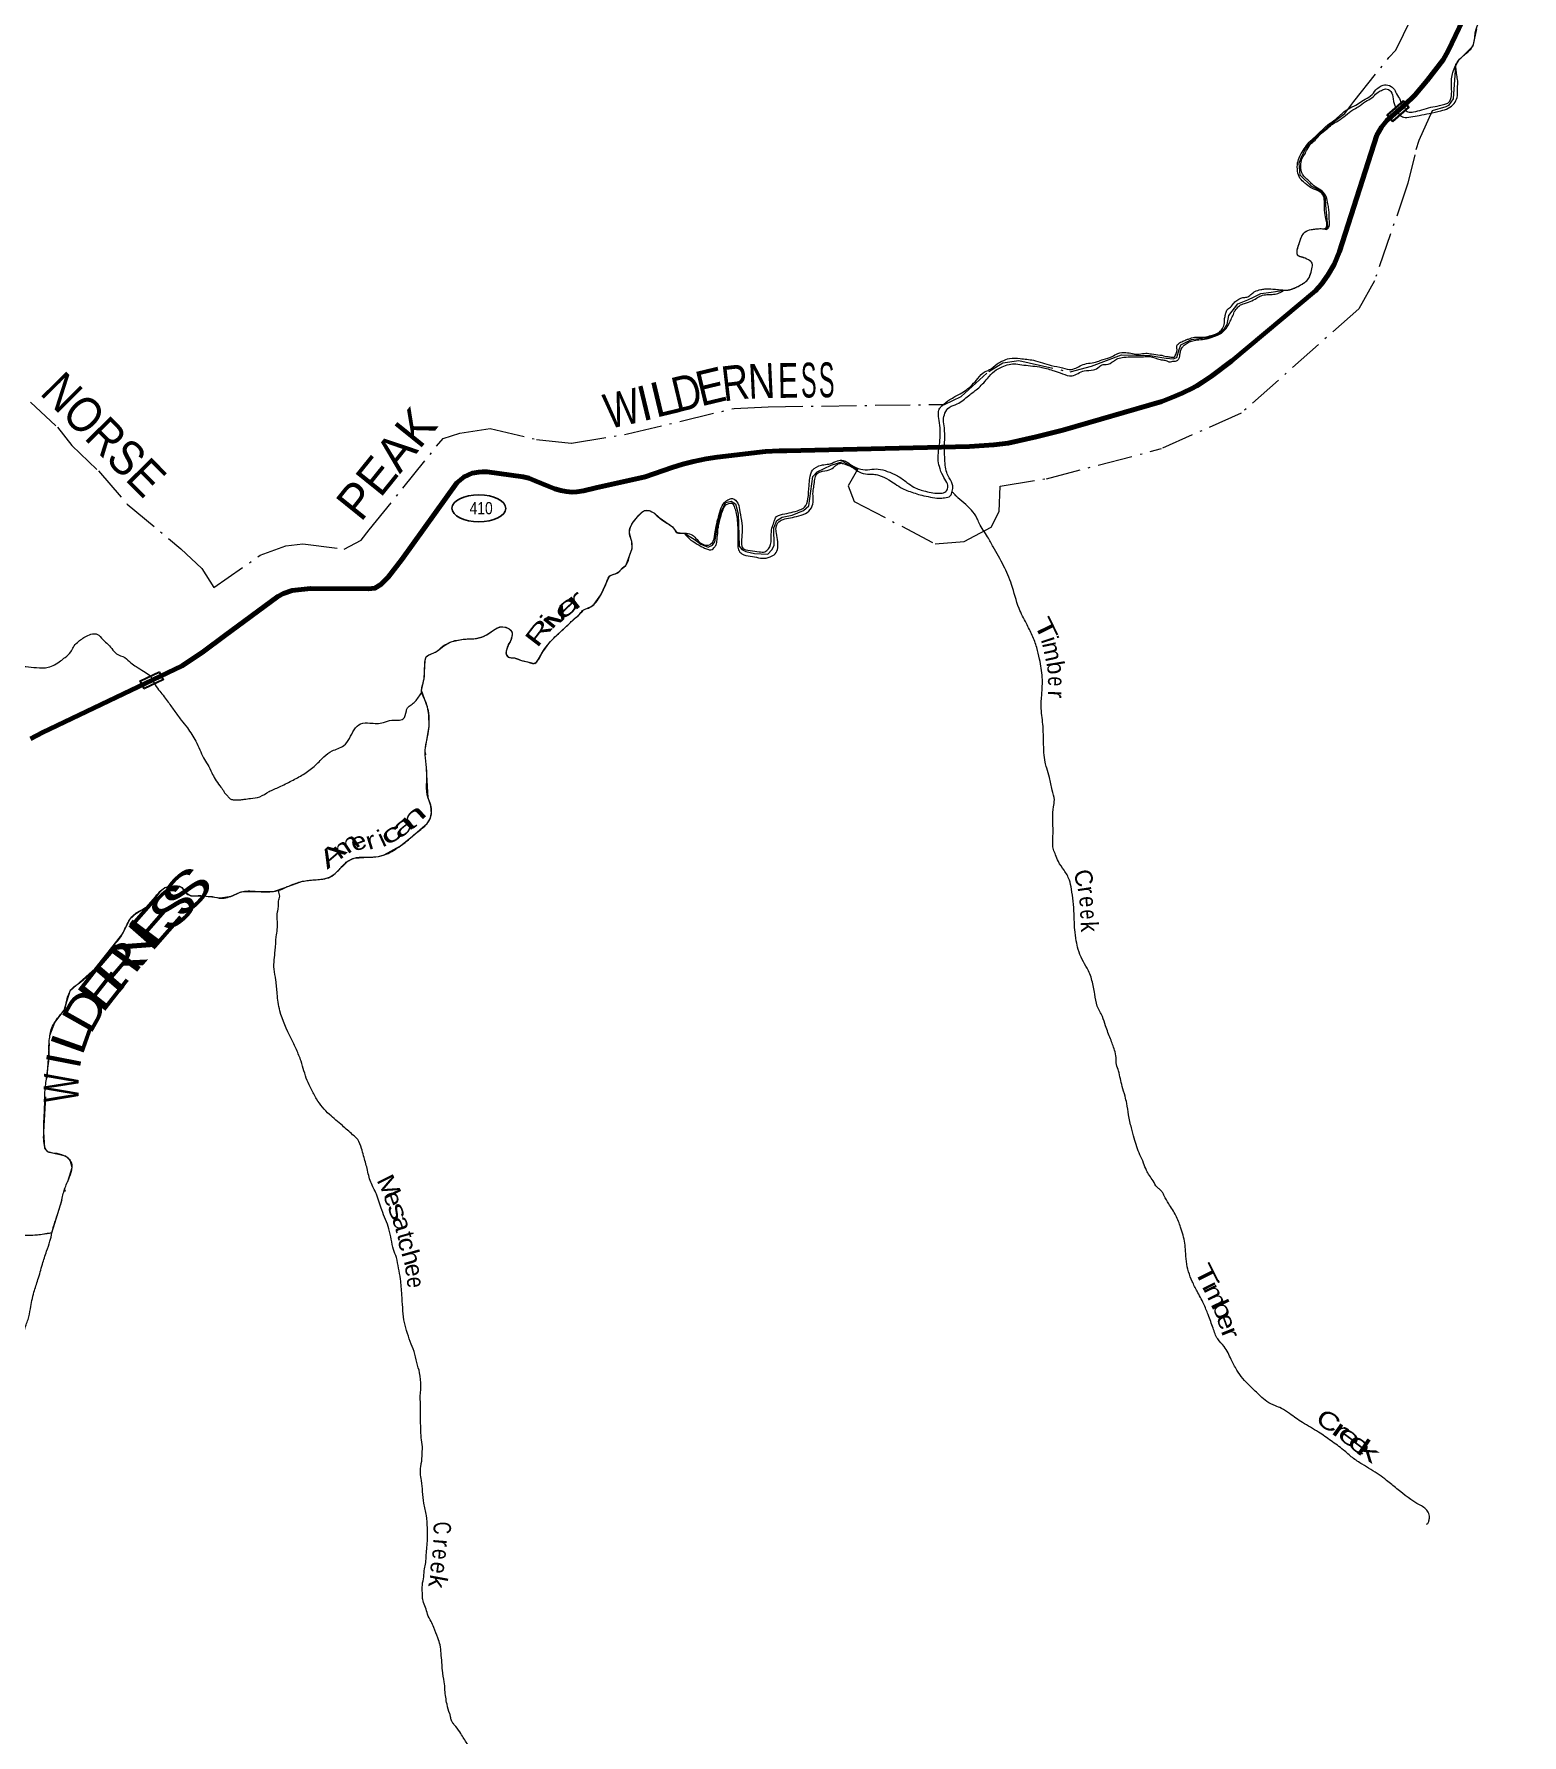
# Model space of a CAD drawing. Header units: feet. Extents: x -252658 to 9, y -366365 to -181930.
# Drawn here: x -107069 to -89983, y -229025 to -209495 of the extents above; entities that cross this region are included whole.
import ezdxf
from ezdxf.enums import TextEntityAlignment as Align

# ---------------------------------------------------------------- set-up
doc = ezdxf.new("R2010")
doc.units = ezdxf.units.FT
doc.header["$LTSCALE"] = 80
doc.linetypes.add('DOT_DASHED', pattern=[7.7, 5, -1.2, 0.3, -1.2])
for name, color, linetype, lineweight in [('17', 7, 'Continuous', 25), ('23', 7, 'Continuous', 70), ('39', 7, 'Continuous', 13), ('44', 7, 'DOT_DASHED', 13), ('59', 7, 'Continuous', 13)]:
    doc.layers.add(name, color=color, linetype=linetype, lineweight=lineweight)
doc.layers.add('41', color=7, linetype='Continuous')

msp = doc.modelspace()

# ---------------------------------------------------------------- linework, layer by layer
at = {"layer": '17'}
msp.add_ellipse((-101960.5, -214940.67), major_axis=(309.24, -1), ratio=0.500121, dxfattribs=at)
at = {"layer": '23'}
for points in [[(-94119.28, -213714.54), (-94003.37, -213669.47), (-93883.35, -213619.59), (-93861.19, -213606.65), (-93783.64, -213569.7), (-93717.17, -213532.75), (-93650.7, -213492.1), (-93550.25, -213425.38), (-93315.53, -213248.55), (-92355.64, -212444.86), (-92286.17, -212368.77), (-92211.28, -212265.17), (-92138.46, -212139.68), (-92079.37, -211991.87), (-91651.28, -210657.03), (-91597.44, -210563.7), (-91535.15, -210489.14), (-91330.56, -210312.03), (-91213.38, -210197.88), (-91070.71, -210028.81), (-90889.63, -209791.12), (-90829.32, -209687.95), (-90085.2, -208123.04)], [(-107107.03, -217585.69), (-106971.39, -217514.65), (-105367.05, -216750.83), (-105120.75, -216583.8), (-104880.39, -216404.66), (-104268.42, -215954.89), (-104202.16, -215919.76), (-104105.22, -215883.76), (-103894.21, -215861.27), (-103229.65, -215864.47), (-103155.18, -215858.14), (-103085.38, -215817.05), (-103003.69, -215729.46), (-102843.46, -215527.57), (-102211.98, -214647.52), (-102130.78, -214578.4), (-102038.44, -214538.26), (-101962.44, -214524.99), (-101918.3, -214521.91), (-101863.64, -214523.53), (-101450.48, -214581.07), (-101386.59, -214595.86), (-101312.69, -214624.62), (-101166.22, -214687.89), (-101087.9, -214718.08), (-101021.18, -214737.6), (-100957.54, -214747.87), (-100887.74, -214754.03), (-100837.46, -214752.81), (-100760.46, -214741.71), (-100616.21, -214704.26), (-100053.02, -214579.95), (-99740.95, -214473.78), (-99620.06, -214432.56), (-99494.84, -214401.74), (-99349.08, -214370.93), (-99226, -214355.11), (-98671.31, -214289.06), (-98511.49, -214280.55), (-98424.28, -214280.94), (-96325.69, -214230.99), (-96048, -214212.76), (-95883.77, -214192.21), (-95559.82, -214120.33), (-95256.03, -214044.26), (-94119.28, -213714.54)]]:
    msp.add_lwpolyline(points, dxfattribs=at)
at = {"layer": '39'}
for points in [[(-90746.67, -209856.39), (-90741.46, -209845.33), (-90700.76, -209785.32), (-90605.62, -209701.63), (-90546.74, -209629.7), (-90519.35, -209483.06), (-90476.06, -209356.67), (-90441.14, -209268.44), (-90400.21, -209182.27), (-90319.7, -209162.84), (-90241.08, -209131.32), (-90125.88, -209049.81), (-90043.02, -208992.17), (-89992.35, -208940.29), (-89983.34, -208908.18)], [(-92259.47, -211731.32), (-92228.36, -211738.01), (-92197.93, -211704.06), (-92195.38, -211641.71), (-92196.75, -211569.27), (-92202.22, -211504.84), (-92211.75, -211446.41), (-92233.1, -211361.72), (-92274.77, -211303.02), (-92350.67, -211254.08), (-92398.53, -211213.43), (-92442.34, -211170.81), (-92488.17, -211128.16), (-92515.83, -211075.61), (-92523.25, -211005.13), (-92510.53, -210928.78), (-92477.92, -210874.74), (-92451.33, -210820.64), (-92398.49, -210749.23), (-92345.96, -210699.93), (-92301.19, -210648.89), (-92226.35, -210589.17), (-92165.61, -210535.36), (-92094.93, -210491.7), (-92008.02, -210430.07), (-91927.11, -210366.38), (-91864.53, -210330.7), (-91779.63, -210269.05), (-91708.98, -210229.41), (-91648.23, -210173.6), (-91597.74, -210141.84), (-91549.39, -210126.15), (-91489.38, -210154.83), (-91463.99, -210237.54), (-91422.92, -210364.65), (-91385.29, -210425.33), (-91345.33, -210449.82), (-91260.94, -210446.51), (-91162.36, -210429.25), (-91047.66, -210406.08), (-90914.84, -210377.03), (-90830.22, -210347.58), (-90763.44, -210291.81), (-90728.72, -210225.71), (-90723.75, -210117.11), (-90721, -210032.62), (-90732.47, -209966.13), (-90739.91, -209897.66), (-90746.67, -209856.39)], [(-91030.98, -210335.8), (-90930.38, -210316.54), (-90867.97, -210300.98), (-90825.62, -210281.22), (-90792.8, -210203.03), (-90791.99, -210110.49), (-90791.09, -210007.88), (-90776.4, -209935.58), (-90746.67, -209856.39)], [(-92259.47, -211731.32), (-92254.98, -211731.39), (-92238.3, -211725.85), (-92229.56, -211645.44), (-92246.77, -211546.71), (-92251.81, -211433.99), (-92261.19, -211357.46), (-92302.93, -211306.8), (-92396.97, -211265.76), (-92456.86, -211222.99), (-92474.8, -211206.75), (-92532.55, -211149.92), (-92559.98, -211071.21), (-92559.12, -210972.63), (-92534.37, -210898.4), (-92497.65, -210834.33), (-92440.71, -210754.33), (-92377.9, -210692.5), (-92298.92, -210618.73), (-92215.88, -210540.97), (-92120.86, -210471.36), (-92029.76, -210389.65), (-91957.03, -210341.98), (-91872.3, -210300.45), (-91803.61, -210254.76), (-91720.82, -210205.17), (-91659.97, -210137.28), (-91611.41, -210097.45), (-91563.05, -210079.76), (-91486.86, -210096.51), (-91439.12, -210149.23), (-91423.35, -210183.56), (-91381.79, -210254.34), (-91362.1, -210300.78), (-91328.35, -210345.34), (-91312.56, -210377.66), (-91292.58, -210389.91), (-91228.29, -210388.44), (-91131.67, -210365.12), (-91030.98, -210335.8)], [(-92713.26, -212435.21), (-92692.44, -212436.23), (-92617.99, -212420.77), (-92571.62, -212401.05), (-92505.02, -212365.4), (-92454.47, -212327.61), (-92417.81, -212269.57), (-92395.01, -212189.28), (-92392.46, -212126.93), (-92434.3, -212088.35), (-92510.36, -212057.52), (-92556.38, -212037.01), (-92566.05, -211994.67), (-92545.25, -211912.36), (-92514.33, -211822.08), (-92475.71, -211770.1), (-92403.14, -211740.54), (-92348.84, -211732.95), (-92288.55, -211729.44), (-92259.47, -211731.32)], [(-94117.35, -213237.14), (-94071.42, -213243.35), (-94037.4, -213257.72), (-94003.22, -213253.99), (-93963.02, -213250.31), (-93936.8, -213238.46), (-93916.47, -213210.46), (-93910.13, -213174.3), (-93903.77, -213136.13), (-93883.29, -213092.04), (-93863, -213068.07), (-93816.52, -213036.27), (-93764.12, -213016.6), (-93693.72, -213005.13), (-93607.26, -212995.81), (-93562.95, -212982.1), (-93478.33, -212952.64), (-93421.79, -212918.92), (-93377.19, -212871.02), (-93340.49, -212808.96), (-93324.1, -212772.88), (-93297.48, -212714.76), (-93287.19, -212686.68), (-93260.76, -212650.69), (-93228.31, -212614.75), (-93167.83, -212589.11), (-93123.5, -212573.39), (-93046.86, -212537.83), (-92992.35, -212506.11), (-92927.92, -212488.55), (-92867.64, -212487.05), (-92803.28, -212477.54), (-92744.84, -212455.91), (-92713.26, -212435.21)], [(-94117.08, -213184.27), (-94048.94, -213199.27), (-94004.81, -213205.69), (-93978.68, -213203.9), (-93954.23, -213163.87), (-93945.98, -213139.79), (-93945.66, -213103.58), (-93947.41, -213073.38), (-93929.14, -213051.41), (-93876.65, -213021.68), (-93832.31, -213003.95), (-93794.02, -212990.19), (-93725.59, -212974.68), (-93683.41, -212975.04), (-93633.2, -212975.47), (-93550.67, -212956.05), (-93457.93, -212916.6), (-93423.42, -212874.65), (-93398.77, -212812.48), (-93398.43, -212774.26), (-93389.98, -212726.04), (-93381.63, -212689.9), (-93371.37, -212665.84), (-93328.88, -212629.99), (-93288.27, -212580.03), (-93245.79, -212546.19), (-93219.54, -212530.32), (-93179.28, -212520.6), (-93131, -212512.97), (-93084.49, -212477.15), (-93050.12, -212451.29), (-92983.64, -212429.72), (-92935.37, -212422.09), (-92844.99, -212422.86), (-92780.77, -212429.44), (-92713.26, -212435.21)], [(-97683.02, -214446.66), (-97576.72, -214491.21), (-97472.32, -214495.52), (-97373.91, -214489.76), (-97271.58, -214516.19), (-97155.26, -214566.8), (-97045.05, -214643.55), (-96964.88, -214698.08), (-96832.49, -214744.71), (-96746.2, -214763.06), (-96655.85, -214767.33), (-96599.58, -214749.38), (-96575.35, -214703.18), (-96587.23, -214644.81), (-96631.18, -214568.25), (-96673.04, -214461.52), (-96686.85, -214374.99), (-96682.57, -214284.48), (-96666.14, -214157.8), (-96675.53, -213932.48), (-96683.31, -213843.95), (-96667.09, -213789.68), (-96642.92, -213763.59), (-96552.35, -213691.43), (-96433.7, -213627.39), (-96296.85, -213523.16), (-96230.37, -213448.92), (-96147.82, -213370.7), (-96103.59, -213352.71), (-96011.03, -213282.56), (-95954.71, -213252.55), (-95866.27, -213220.61), (-95745.79, -213220.94), (-95593.25, -213241.48), (-95388.6, -213300.38), (-95258.17, -213328.9), (-95155.81, -213345.27), (-95091.49, -213323.32), (-95023.12, -213291.33), (-94858.37, -213255.57), (-94792.03, -213231.62), (-94689.53, -213197.71), (-94623.17, -213163.69), (-94532.77, -213151.87), (-94380.22, -213170.4), (-94301.88, -213160.56), (-94235.64, -213168.79), (-94139.29, -213181.12), (-94117.08, -213184.27)], [(-95079.64, -213391.75), (-95009.27, -213361.77), (-94904.83, -213352), (-94838.47, -213317.99), (-94802.25, -213291.94), (-94758.07, -213290.05), (-94671.61, -213250.06), (-94625.34, -213222.02), (-94555.02, -213206.12), (-94452.59, -213200.37), (-94328.1, -213200.71), (-94257.82, -213198.9), (-94137.44, -213233.43), (-94117.35, -213237.14)], [(-99600.02, -215227.37), (-99542.84, -215292.42), (-99476.7, -215336.86), (-99382.48, -215391.43), (-99334.35, -215411.68), (-99296.22, -215417.82), (-99251.94, -215381.73), (-99231.77, -215349.6), (-99225.56, -215285.25), (-99217.36, -215228.95), (-99215.22, -215182.69), (-99205.02, -215128.4), (-99188.76, -215058.04), (-99174.56, -215009.81), (-99150.26, -214939.47), (-99136.14, -214915.37), (-99073.79, -214881.34), (-99059.74, -214881.38), (-99029.73, -214921.7), (-99011.83, -214980.08), (-98995.99, -215058.58), (-98988.25, -215159.18), (-98986.58, -215275.85), (-98988.82, -215356.31), (-98978.95, -215416.68), (-98940.94, -215463.05), (-98844.63, -215489.47), (-98748.3, -215507.84), (-98661.97, -215512.1), (-98615.74, -215498.15), (-98559.42, -215462.1), (-98529.11, -215395.8), (-98528.9, -215325.39), (-98542.67, -215226.79), (-98548.51, -215162.4), (-98536.35, -215122.21), (-98488.02, -215076.07), (-98405.63, -215054.17), (-98315.22, -215034.31), (-98210.7, -215000.4), (-98142.24, -214934.21), (-98121.91, -214847.77), (-98123.64, -214751.21), (-98113.4, -214682.84), (-98103.14, -214604.42), (-98084.92, -214552.17), (-98038.65, -214522.12), (-97938.18, -214500.27), (-97873.81, -214458.21), (-97843.62, -214436.16), (-97801.42, -214424.21), (-97755.27, -214434.4), (-97655, -214480.94), (-97592.88, -214523.35), (-97498.57, -214547.75), (-97428.3, -214549.96), (-97370.1, -214560.18), (-97253.79, -214612.8), (-97181.63, -214659.26), (-97097.46, -214713.81), (-97027.26, -214742.16), (-96874.79, -214790.86), (-96776.46, -214811.25), (-96676.1, -214825.61), (-96613.84, -214819.75), (-96547.51, -214797.8), (-96525.27, -214745.56), (-96519.06, -214681.21), (-96558.97, -214592.59), (-96588.91, -214530.15), (-96604.73, -214445.62), (-96614.22, -214256.51), (-96611.92, -214153.92), (-96615.54, -214017.13), (-96625.32, -213926.58), (-96609.03, -213848.17), (-96560.64, -213781.93), (-96468.16, -213741.95), (-96337.37, -213647.77), (-96236.75, -213569.59), (-96121.95, -213451.23), (-96041.38, -213364.95), (-95952.89, -213316.92), (-95872.49, -213288.98), (-95796.17, -213283.16), (-95703.84, -213295.48), (-95497.1, -213322.2), (-95354.65, -213362.83), (-95260.37, -213395.27), (-95150, -213419.72), (-95079.64, -213391.75)], [(-99599.96, -215227.43), (-99558.72, -215230.02), (-99494.55, -215258.36), (-99442.5, -215314.82), (-99398.42, -215347.13), (-99322.16, -215363.43), (-99269.82, -215317.31), (-99247.43, -215210.76), (-99233.14, -215130.34), (-99218.92, -215074.05), (-99200.66, -215007.72), (-99168.26, -214913.27), (-99103.81, -214845.05), (-99049.55, -214829.11), (-98987.46, -214883.59), (-98963.64, -214980.22), (-98941.94, -215115.05), (-98938.24, -215223.68), (-98944.46, -215294.07), (-98940.69, -215376.56), (-98930.7, -215396.7), (-98846.45, -215425.09), (-98742.08, -215439.46), (-98675.81, -215439.65), (-98611.32, -215355.34), (-98602.94, -215236.68), (-98590.64, -215148.21), (-98568.38, -215089.93), (-98556.22, -215051.75), (-98473.78, -215009.73), (-98375.32, -214987.87), (-98278.86, -214959.98), (-98222.54, -214927.95), (-98182.11, -214833.52), (-98169.62, -214680.67), (-98159.33, -214594.21), (-98130.96, -214503.76), (-98026.38, -214445.72), (-98000.26, -214439.75), (-97925.93, -214429.9), (-97841.49, -214393.93), (-97779.24, -214392.09), (-97725.09, -214414.36), (-97683.02, -214446.66)], [(-94156.5, -222748.98), (-94172.88, -222735.95), (-94218.86, -222663.41), (-94260.84, -222600.94), (-94294.81, -222542.51), (-94328.7, -222457.93), (-94370.6, -222363.27), (-94406.47, -222270.64), (-94436.31, -222174), (-94468.1, -222055.23), (-94499.79, -221904.28), (-94521.5, -221773.46), (-94541.34, -221690.94), (-94573.15, -221578.2), (-94594.98, -221489.63), (-94614.8, -221401.07), (-94638.68, -221326.57), (-94644.48, -221248.11), (-94662.3, -221161.56), (-94708.11, -221032.69), (-94763.91, -220883.68), (-94801.75, -220776.97), (-94859.64, -220656.11), (-94889.35, -220517.23), (-94921.03, -220362.25), (-94944.91, -220285.75), (-94976.85, -220221.29), (-95032.79, -220122.57), (-95078.64, -220005.77), (-95100.44, -219907.15), (-95118.14, -219778.36), (-95125.65, -219597.3), (-95137.28, -219452.43), (-95156.96, -219313.58), (-95180.75, -219208.91), (-95240.67, -219096.1), (-95306.64, -218995.34), (-95338.55, -218920.82), (-95362.46, -218856.39), (-95368.41, -218828.21), (-95370.14, -218733.66), (-95367.78, -218612.97), (-95371.48, -218500.31), (-95363.06, -218367.57), (-95352.79, -218289.15), (-95376.56, -218176.44), (-95410.28, -218031.51), (-95440.09, -217922.81), (-95457.97, -217856.38), (-95471.71, -217745.7), (-95477.37, -217620.97), (-95482.89, -217445.95), (-95502.38, -217240.71), (-95497.9, -217081.81), (-95491.3, -216882.69), (-95522.83, -216673.4), (-95554.57, -216538.53), (-95606.37, -216399.59), (-95674.25, -216262.62), (-95758.09, -216091.41), (-95843.64, -215815.58), (-95935.38, -215600.09), (-96055.24, -215384.53), (-96119.16, -215269.69), (-96215.09, -215112.52), (-96243.03, -215052.1), (-96305.02, -214961.41), (-96371.1, -214898.87), (-96459.22, -214820.17), (-96483.25, -214795.97), (-96525.3, -214753.61), (-96526.69, -214752.41)], [(-101580.11, -216397.18), (-101592.31, -216449.44), (-101622.59, -216505.68), (-101644.86, -216567.98), (-101647, -216616.25), (-101623, -216648.5), (-101552.75, -216658.76), (-101460.48, -216691.19), (-101384.23, -216709.51), (-101330.05, -216721.73), (-101269.65, -216667.58), (-101231.29, -216593.26), (-101170.81, -216510.95), (-101100.3, -216430.69), (-101047.95, -216380.54), (-100971.44, -216310.35), (-100907.01, -216250.18), (-100874.79, -216216.07), (-100804.34, -216159.94), (-100770.08, -216115.78), (-100745.95, -216101.77), (-100689.66, -216079.8), (-100641.37, -216047.75), (-100591, -215985.53), (-100556.7, -215929.3), (-100520.34, -215854.97), (-100485.96, -215770.58), (-100461.72, -215720.36), (-100409.45, -215698.37), (-100345.09, -215664.35), (-100322.93, -215636.25), (-100268.57, -215588.13), (-100228.08, -215473.58), (-100205.83, -215415.31), (-100205.56, -215322.77), (-100231.4, -215232.18), (-100219.12, -215151.75), (-100186.84, -215097.53), (-100122.36, -215021.27), (-100078.06, -214977.14), (-100015.78, -214965.24), (-99935.58, -215007.7), (-99903.54, -215037.97), (-99815.38, -215102.58), (-99759.25, -215136.93), (-99717.21, -215179.29), (-99695.22, -215213.55), (-99633, -215225.79), (-99600.02, -215227.37)], [(-114203.85, -215549.64), (-114163.74, -215565.84), (-114101.47, -215559.98), (-114035.16, -215544.07), (-113992.95, -215530.11), (-113932.78, -215552.4), (-113882.71, -215596.79), (-113842.68, -215643.17), (-113778.55, -215685.59), (-113672.24, -215726.11), (-113581.94, -215744.47), (-113477.51, -215740.73), (-113391.09, -215714.82), (-113290.63, -215690.96), (-113192.24, -215693.24), (-113083.86, -215709.64), (-112989.55, -215734.03), (-112859.08, -215750.49), (-112742.6, -215742.76), (-112594.08, -215769.32), (-112503.9, -215829.92), (-112377.58, -215894.64), (-112251.15, -215921.14), (-112030.42, -215972.04), (-111934.29, -216056.79), (-111862.21, -216129.4), (-111800.07, -216167.79), (-111737.87, -216184.06), (-111675.57, -216166.13), (-111603.16, -216124.08), (-111558.95, -216112.14), (-111502.86, -216156.55), (-111462.88, -216221.03), (-111420.86, -216271.43), (-111376.8, -216309.77), (-111298.54, -216328.09), (-111220.18, -216310.21), (-111155.94, -216318.43), (-111065.7, -216358.91), (-110993.52, -216395.32), (-110917.31, -216427.71), (-110807.05, -216490.38), (-110738.94, -216544.88), (-110648.67, -216577.31), (-110568.35, -216575.52), (-110469.96, -216575.79), (-110347.56, -216608.32), (-110283.35, -216624.58), (-110159.04, -216685.28), (-110070.84, -216737.82), (-110010.65, -216758.1), (-109938.4, -216768.36), (-109839.97, -216754.55), (-109697.34, -216732.82), (-109602.99, -216741.12), (-109472.55, -216771.66), (-109324.05, -216800.23), (-109229.64, -216790.43), (-109145.23, -216764.51), (-108980.46, -216722.73), (-108837.85, -216707.03), (-108677.15, -216687.36), (-108542.59, -216679.68), (-108420.11, -216682.03), (-108237.42, -216692.59), (-108044.71, -216713.24), (-107868.08, -216737.87), (-107673.41, -216772.6), (-107512.79, -216781.09), (-107396.32, -216777.39), (-107263.75, -216761.66), (-107163.34, -216757.92), (-107038.88, -216770.33), (-106904.33, -216764.67), (-106831.96, -216736.71), (-106763.56, -216692.64), (-106711.24, -216652.55), (-106646.8, -216590.37), (-106616.52, -216534.13), (-106570.18, -216479.95), (-106467.57, -216409.83), (-106395.2, -216381.87), (-106341.01, -216388.05), (-106278.93, -216446.56), (-106216.85, -216505.06), (-106162.81, -216567.57), (-106120.77, -216609.93), (-106026.52, -216654.45), (-105956.42, -216714.99), (-105894.29, -216757.4), (-105810.11, -216811.95)], [(-106958.05, -222163.56), (-106953.43, -221952.36), (-106944.85, -221763.29), (-106940.4, -221612.44), (-106921.88, -221457.6), (-106907.49, -221340.97), (-106895.13, -221232.38), (-106896.92, -221157.94), (-106894.65, -221065.42), (-106886.41, -220995.04), (-106872.15, -220924.67), (-106835.79, -220850.34), (-106783.38, -220778.07), (-106741.07, -220727.9), (-106726.96, -220711.85), (-106698.59, -220619.39), (-106670.18, -220518.89), (-106643.93, -220468.68), (-106563.42, -220400.51), (-106434.6, -220294.25), (-106311.72, -220157.8), (-106158.56, -219965.11), (-106061.82, -219842.68), (-105989.11, -219696.03), (-105944.75, -219629.77), (-105838.1, -219553.63), (-105727.47, -219485.54), (-105693.18, -219431.32), (-105612.57, -219330.97), (-105558.24, -219292.9), (-105467.84, -219277.06), (-105383.53, -219287.35), (-105331.5, -219349.85), (-105267.36, -219388.25), (-105154.91, -219386.54), (-105070.6, -219396.84), (-105050.52, -219396.89), (-104944.15, -219415.29), (-104789.46, -219389.57), (-104690.95, -219345.58), (-104528.28, -219337.99), (-104391.75, -219344.4), (-104267.22, -219330.66), (-104160.66, -219284.69), (-104025.98, -219234.77), (-103905.44, -219210.97), (-103752.79, -219197.31), (-103668.39, -219173.4), (-103593.93, -219119.29), (-103511.35, -219031.01), (-103450.97, -218982.9), (-103392.67, -218956.91), (-103276.17, -218945.17), (-103143.63, -218941.51), (-103025.08, -218911.66), (-102862.16, -218817.57), (-102757.51, -218735.38), (-102689.06, -218673.21), (-102626.68, -218627.12), (-102523.93, -218510.73), (-102513.42, -218347.83), (-102543.31, -218267.28), (-102558.49, -217959.47), (-102574.11, -217806.55), (-102573.77, -217687.87), (-102549.29, -217557.18), (-102532.91, -217444.58), (-102536.47, -217287.67), (-102558.3, -217199.1), (-102600.18, -217098.41), (-102618.12, -217054.1), (-102613.94, -216997.79), (-102589.56, -216897.28), (-102583.19, -216776.6), (-102576.9, -216686.1), (-102564.74, -216647.91), (-102520.48, -216617.86), (-102454.14, -216589.88), (-102373.63, -216523.72), (-102309.27, -216487.69), (-102269.06, -216469.7), (-102200.74, -216453.8), (-102120.39, -216441.95), (-102017.97, -216438.21), (-101897.4, -216406.36), (-101794.8, -216342.27), (-101732.46, -216308.25), (-101638.1, -216312.53), (-101606.03, -216332.73), (-101584.01, -216356.93), (-101580.11, -216397.18)], [(-105810.11, -216811.95), (-105743.98, -216856.38), (-105715.97, -216892.67), (-105690.03, -216949.06), (-105638.04, -217023.63), (-105538.01, -217152.65), (-105460.01, -217261.49), (-105378.01, -217372.35), (-105307.98, -217461.06), (-105212.04, -217614.2), (-105164.13, -217712.9), (-105124.24, -217805.54), (-105074.27, -217884.13), (-105028.35, -217976.79), (-104988.4, -218049.31), (-104934.41, -218127.91), (-104894.41, -218182.34), (-104874.42, -218214.58), (-104850.4, -218238.78), (-104824.38, -218269.03), (-104808.35, -218279.13), (-104770.22, -218287.28), (-104707.97, -218287.45), (-104653.74, -218281.57), (-104583.43, -218271.71), (-104474.94, -218251.89), (-104370.36, -218193.84), (-104251.74, -218139.86), (-104110.97, -218069.84), (-103976.23, -217995.79), (-103851.47, -217903.6), (-103740.71, -217795.28), (-103646.14, -217727.15), (-103511.43, -217665.16), (-103446.94, -217582.87), (-103392.44, -217484.45), (-103317.94, -217414.25), (-103213.5, -217406.49), (-103056.86, -217400.89), (-102960.4, -217373), (-102829.84, -217359.28), (-102793.42, -217264.83), (-102779.27, -217230.67), (-102737.01, -217198.61), (-102692.72, -217158.5), (-102652.41, -217108.32), (-102617.12, -217056.64)], [(-102269.98, -228866.38), (-102276.17, -228857.17), (-102284.59, -228816.64), (-102294.54, -228782.41), (-102326.34, -228671.69), (-102349.97, -228508.69), (-102357.73, -228416.13), (-102379.43, -228281.3), (-102385.21, -228194.78), (-102394.93, -228086.13), (-102406.71, -227991.56), (-102432.58, -227911.02), (-102476.41, -227790.21), (-102508.34, -227721.73), (-102550.26, -227637.13), (-102572.13, -227562.64), (-102602.03, -227484.1), (-102607.89, -227427.76), (-102609.53, -227301.03), (-102593.2, -227208.54), (-102584.91, -227118.05), (-102570.64, -227045.67), (-102564.36, -226957.18), (-102549.79, -226778.19), (-102551.42, -226645.42), (-102563.06, -226506.59), (-102592.77, -226363.69), (-102606.44, -226230.89), (-102620.13, -226104.12), (-102631.92, -226013.57), (-102623.61, -225917.04), (-102621.57, -225906.98), (-102611.21, -225796.38), (-102610.91, -225689.76), (-102624.66, -225585.13), (-102628.36, -225474.48), (-102632.01, -225349.75), (-102629.81, -225281.36), (-102633.52, -225174.74), (-102627.05, -225019.87), (-102640.66, -224866.95), (-102672.45, -224748.18), (-102704.21, -224621.37), (-102748.06, -224508.6), (-102789.86, -224381.75), (-102821.63, -224258.96), (-102835.28, -224118.11), (-102844.9, -223971.24), (-102860.44, -223790.16), (-102882.16, -223663.37), (-102907.92, -223542.61), (-102939.78, -223452), (-102993.31, -223214.49), (-103075.01, -222997.01), (-103136.74, -222815.8), (-103202.6, -222676.82), (-103244.32, -222521.81), (-103284.06, -222374.86), (-103307.91, -222290.31), (-103351.79, -222189.61), (-103409.86, -222133.13), (-103528.03, -222028.2), (-103676.25, -221899.05), (-103756.34, -221818.36), (-103824.33, -221721.62), (-103886.24, -221606.79), (-103932.15, -221510.11), (-104001.79, -221288.65), (-104055.62, -221155.73), (-104117.5, -221026.82), (-104245.1, -220710.65), (-104276.65, -220513.43), (-104292.27, -220356.49), (-104311.99, -220233.73), (-104299.32, -220016.52), (-104286.82, -219859.65), (-104272.27, -219688.71), (-104271.93, -219572.04), (-104269.91, -219566.01), (-104259.53, -219451.38), (-104247.32, -219395.09), (-104259.19, -219330.68), (-104259.53, -219327.89)], [(-106862.48, -223257.85), (-106856.73, -223233.99), (-106838.46, -223167.66), (-106799.98, -223051.09), (-106757.41, -222914.42), (-106722.87, -222773.71), (-106670.28, -222641.09), (-106635.84, -222536.59), (-106631.65, -222474.24), (-106721.72, -222373.41), (-106832.08, -222346.96), (-106910.34, -222328.64), (-106948.29, -222258.13), (-106958.05, -222163.56)], [(-91078.88, -226604.46), (-91064.75, -226596.54), (-91052.42, -226564.45), (-91046.06, -226526.28), (-91047.8, -226496.08), (-91059.6, -226467.81), (-91097.36, -226421.21), (-91153.3, -226386.53), (-91420.81, -226197.13), (-91538.48, -226101.56), (-91622.29, -226038.48), (-91818.07, -225916.08), (-91929.9, -225840.68), (-92033.58, -225753.28), (-92175.27, -225647.45), (-92319.03, -225547.63), (-92502.86, -225437.42), (-92652.62, -225335.54), (-92746.49, -225274.37), (-92814.53, -225245.63), (-92914.54, -225196.48), (-92986.3, -225133.5), (-93107.81, -225017.78), (-93256.87, -224835.42), (-93322.09, -224714.15), (-93403.14, -224564.57), (-93476.7, -224477.42), (-93529.86, -224354.24), (-93586.75, -224198.83), (-93639.87, -224071.62), (-93712.95, -223930.15), (-93770.21, -223816.99), (-93811.44, -223707.99), (-93836.5, -223587.06), (-93845.52, -223470.28), (-93874.05, -223286.95), (-93903.38, -223196.16), (-93956.43, -223060.9), (-94039.61, -222925.38), (-94091.04, -222834.4), (-94108.82, -222800.05), (-94132.66, -222769.67), (-94156.5, -222748.98)], [(-108633.27, -223054.08), (-108557.08, -223094.52), (-108474.81, -223112.85), (-108364.42, -223129.25), (-108258.03, -223141.61), (-108147.71, -223182.15), (-108087.57, -223218.52), (-107987.27, -223252.99), (-107947.17, -223271.21), (-107844.85, -223303.68), (-107698.3, -223312.13), (-107575.82, -223314.48), (-107443.26, -223304.78), (-107310.69, -223291.07), (-107194.22, -223287.37), (-107013.48, -223279.82), (-106935.14, -223267.97), (-106866.84, -223258.1), (-106862.48, -223257.85)], [(-109384.54, -228833.52), (-109381.92, -228828.08), (-109376.16, -228803.92), (-109368.11, -228768.24), (-109358.46, -228730.72), (-109350.15, -228632.17), (-109359.97, -228555.71), (-109361.81, -228497.37), (-109359.59, -228424.96), (-109361.48, -228384.72), (-109357.37, -228352.55), (-109331.15, -228312.39), (-109258.75, -228272.36), (-109162.1, -228180.09), (-109081.54, -228097.84), (-109015.06, -228021.58), (-108958.66, -227959.38), (-108894.23, -227899.21), (-108827.82, -227847.09), (-108749.2, -227742.71), (-108710.76, -227642.24), (-108668.15, -227487.47), (-108633.8, -227413.13), (-108589.2, -227268.42), (-108546.77, -227176.01), (-108510.4, -227097.66), (-108473.93, -226983.1), (-108453.77, -226957), (-108425.53, -226912.83), (-108357.18, -226884.86), (-108238.66, -226867.08), (-108118.09, -226835.23), (-108021.66, -226819.4), (-107969.38, -226795.41), (-107937.2, -226777.39), (-107898.93, -226735.25), (-107840.47, -226656.96), (-107778.03, -226588.74), (-107749.8, -226548.59), (-107731.64, -226516.46), (-107719.43, -226462.18), (-107713.31, -226428), (-107703, -226335.49), (-107726.87, -226256.98), (-107744.78, -226200.6), (-107748.63, -226142.26), (-107702.26, -226080.03), (-107649.84, -226003.73), (-107611.46, -225927.4), (-107583.16, -225859.08), (-107570.91, -225790.72), (-107570.7, -225718.31), (-107588.72, -225698.14), (-107610.62, -225635.72), (-107620.5, -225579.37), (-107620.43, -225555.24), (-107580.16, -225515.12), (-107515.88, -225509.26), (-107463.68, -225509.4), (-107453.51, -225465.18), (-107441.13, -225350.55), (-107436.98, -225304.3), (-107392.64, -225248.09), (-107366.33, -225175.75), (-107378.1, -225079.16), (-107389.94, -225008.73), (-107419.77, -224908.07), (-107417.51, -224819.56), (-107393.22, -224751.24), (-107326.79, -224693.09), (-107286.49, -224644.92), (-107234, -224548.51), (-107199.65, -224474.18), (-107179.31, -224381.7), (-107136.77, -224253.08), (-107110.31, -224130.45), (-107069.61, -223941.47), (-107023, -223796.77), (-106972.29, -223619.89), (-106923.67, -223471.17), (-106885.19, -223356.62), (-106862.48, -223257.85)], [(-101873.27, -232746.23), (-101891.15, -232651.2), (-101907.06, -232558.22), (-101938.34, -232434.69), (-101948.37, -232347.89), (-101943.63, -232231.24), (-101939.02, -232120.62), (-101932.03, -231993.96), (-101879.54, -231898.55), (-101811.19, -231727), (-101753.39, -231490.79), (-101723.02, -231310.31), (-101717.88, -231091), (-101762.27, -230840.34), (-101804.55, -230585.7), (-101823.73, -230289.31), (-101888.26, -229869.08), (-101875.96, -229601.61), (-101873.04, -229476.87), (-101928.48, -229354.79), (-102026.06, -229229.72), (-102095.94, -229123.41), (-102167.64, -229009.01), (-102224.07, -228929.18), (-102253.4, -228894.28), (-102269.98, -228866.38)]]:
    msp.add_spline(points, degree=3, dxfattribs=at)
at = {"layer": '44'}
for points in [[(-92259.47, -211731.32), (-92239.94, -211732.94), (-92219.57, -211722.66), (-92211.61, -211705.98), (-92236.72, -211461.88), (-92241.11, -211386.35), (-92262.92, -211330.15), (-92293.33, -211301.06), (-92396.45, -211244.85), (-92530.64, -211115.26), (-92541.2, -210979.07), (-92520.03, -210915.61), (-92469.32, -210812.87), (-92399.54, -210733.12), (-92280.56, -210617.39), (-92156.19, -210512.36), (-92017.9, -210408.4), (-91912.73, -210270.59), (-91511.85, -209766.28), (-91433.18, -209679.94), (-90551.41, -207905.02)], [(-90503.96, -209436.23), (-90548.73, -209633.82), (-90713.63, -209800.9), (-90746.95, -209861.19), (-90773.1, -210237.64), (-90826.18, -210317.38), (-90857.82, -210332.65), (-91012.74, -210377.38), (-91169.14, -210718.73), (-91201.64, -210823.43)], [(-91215.13, -210883.67), (-91292.37, -211206.54), (-91677.37, -212328.92), (-91857.07, -212650.87), (-93207.93, -213848.27), (-94111.73, -214250.78)], [(-93058.25, -212512.03), (-92980.41, -212473.6), (-92865.09, -212460.48), (-92713.26, -212435.21)], [(-94117.2, -213209), (-94068.2, -213218.04), (-93986.68, -213226.42), (-93948.23, -213210.48), (-93920.09, -213116.72), (-93900.39, -213064.21), (-93779.42, -213001.4), (-93693.15, -212991.1), (-93605.94, -212983.61), (-93524.36, -212959.25), (-93451.22, -212929.25), (-93395.88, -212873.94), (-93368.33, -212829.79), (-93349.94, -212725.58), (-93244.86, -212594.52), (-93130.46, -212545.78), (-93058.25, -212512.03)], [(-107108.18, -213720.43), (-106800.42, -214009.94), (-106634.86, -214218.16), (-106329.13, -214511.69), (-105997.81, -214893.92), (-105381.89, -215404.48), (-105140.08, -215631.23), (-105002.71, -215849.38), (-104472.04, -215479.73), (-104178.01, -215370.56), (-103982.97, -215349.44), (-103507.06, -215408.31), (-103313.55, -215306.66), (-103218.41, -215188.38), (-102372.26, -214137.93), (-102178.99, -214076.54), (-101831.03, -214024.01), (-101299.26, -214149.62), (-100897.61, -214191.99), (-100253.95, -214086.67), (-99028.45, -213793.16), (-98640.51, -213775.07), (-96614.78, -213747.48), (-96423.34, -213655.88), (-96106.16, -213369.67), (-95945.48, -213270.8), (-95761.34, -213244.87), (-95172.64, -213374.54), (-94926.24, -213309.44), (-94581.35, -213180.03), (-94251.99, -213185.22), (-94117.2, -213209)], [(-101601.18, -216475.31), (-101620.58, -216505.99), (-101645.73, -216580.47), (-101645.63, -216613.1), (-101640.69, -216628.03), (-101629.91, -216642.13), (-101616.34, -216649.85), (-101597.47, -216653.67), (-101554.18, -216657.12), (-101480.86, -216684), (-101447.49, -216693.24), (-101338.11, -216719.13), (-101319.96, -216720.72), (-101302.96, -216711.95), (-101286.05, -216692.58), (-101227.5, -216587.56), (-101144.36, -216478.84), (-101060.88, -216392.27), (-100748.38, -216102.39), (-100669.73, -216068.72), (-100635.98, -216042.09), (-100560.27, -215935.73), (-100462.09, -215720.38), (-100451.36, -215712), (-100396.63, -215691.78), (-100351.85, -215668.52), (-100317.04, -215630.34), (-100273.89, -215596.81), (-100256.87, -215558.11), (-100202.06, -215400.46), (-100205.29, -215325.25), (-100232.18, -215217.9), (-100228.84, -215182.21), (-100217.11, -215147.15), (-100191.39, -215103.27), (-100139.39, -215040.42), (-100083.09, -214980.98), (-100057.56, -214965.53), (-100032.21, -214961.68), (-100004.87, -214967.46), (-99945.26, -214998.32), (-99890.49, -215046.16), (-99738.59, -215153), (-99690.31, -215214.55), (-99650.9, -215223.95), (-99602.15, -215226.35), (-99487.43, -215296.6), (-99413.33, -215353.1), (-99329.2, -215386.01), (-99277.94, -215364.91), (-99252.49, -215326.02), (-99208.16, -215077.38), (-99172.05, -214963.48), (-99123.43, -214874.62), (-99063.71, -214857.95), (-99015.11, -214888.51), (-98981.8, -215003.76), (-98973.45, -215373.79), (-98940.14, -215414.91), (-98893.44, -215436.62), (-98794.33, -215459.36), (-98642.43, -215466.13), (-98597.07, -215419.33), (-98569.5, -215365.85), (-98574.34, -215164.51), (-98537.49, -215079.36), (-98479.66, -215042.55), (-98362.24, -215019.77), (-98232.57, -214965.45), (-98171.23, -214911.12), (-98127.42, -214576.42), (-98076.23, -214522.91), (-97917.02, -214445.24), (-97782.14, -214403.67), (-97782.14, -214403.67), (-97611.87, -214495.16), (-97721.5, -214683.82), (-97652.22, -214863.36), (-96720.66, -215347.4), (-96386.93, -215320.97), (-96078.5, -215155.5), (-95985.02, -214978.83), (-95975.27, -214686.97), (-95444.26, -214601.19), (-94121.51, -214255.05)], [(-106862.42, -223257.8), (-106629.64, -222507.55), (-106654.02, -222426.1), (-106706.14, -222379.75), (-106820.74, -222350.56), (-106910.54, -222329.5), (-106942.47, -222288.95), (-106957.15, -222098.42), (-106886.48, -220995.49), (-106831.38, -220843.52), (-106722.45, -220702.95), (-106654.7, -220481.26), (-106365.49, -220223.3), (-106159.34, -219963.06), (-106047.81, -219822.05), (-105967.56, -219657.81), (-105891.63, -219588.21), (-105728.13, -219485.76), (-105609.03, -219326.95), (-105565.16, -219295.44), (-105508.8, -219279.63), (-105398.16, -219280.39), (-105370.26, -219294.55), (-105321.23, -219356.15), (-105279.66, -219383.55), (-105248.91, -219389.15), (-105126.65, -219389), (-104928, -219414.52), (-104802.98, -219392.73), (-104700.41, -219346.87), (-104660.54, -219341.06), (-104660.54, -219341.06), (-104320.5, -219341.18), (-104185.28, -219294.66), (-103985.02, -219223.55), (-103739.95, -219194.64), (-103672.8, -219174.95), (-103609.36, -219133), (-103460.62, -218989.09), (-103393.06, -218956.27), (-103112.19, -218936.98), (-103049.36, -218920.7), (-102860.34, -218815.85), (-102723.71, -218704.46), (-102556.02, -218558.29), (-102517.61, -218497.44), (-102505.2, -218448.02), (-102511.73, -218356.12), (-102543.52, -218265.1), (-102574.5, -217693.59), (-102532.42, -217440.29), (-102534, -217307.43), (-102549.34, -217225.17), (-102620.42, -217030.66), (-102589.43, -216895.36), (-102576.77, -216684.45), (-102571.42, -216659.18), (-102560.24, -216642.34), (-102535.01, -216624.59), (-102458.65, -216592.02), (-102434.8, -216575.4), (-102364.65, -216517.81), (-102306.24, -216485.67), (-102267.3, -216468.52), (-102156.11, -216445.87), (-102004.97, -216436.02), (-101948.88, -216425.64), (-101908.54, -216411.32), (-101874.44, -216392.85), (-101790.91, -216339.52), (-101721.66, -216303.43), (-101685.17, -216299.69), (-101651.02, -216306.42), (-101613.95, -216324.68), (-101594.59, -216340.43), (-101578.99, -216364.73), (-101577.63, -216393.46), (-101590.32, -216449.66), (-101601.18, -216475.31)], [(-107311.71, -223291.07), (-107028.03, -223281.2), (-106862.46, -223257.75)]]:
    msp.add_lwpolyline(points, dxfattribs=at)
msp.add_spline([(-92713.26, -212435.21), (-92692.44, -212436.23), (-92617.99, -212420.77), (-92571.62, -212401.05), (-92505.02, -212365.4), (-92454.47, -212327.61), (-92417.81, -212269.57), (-92395.01, -212189.28), (-92392.46, -212126.93), (-92434.3, -212088.35), (-92510.36, -212057.52), (-92556.38, -212037.01), (-92566.05, -211994.67), (-92545.25, -211912.36), (-92514.33, -211822.08), (-92475.71, -211770.1), (-92403.14, -211740.54), (-92348.84, -211732.95), (-92288.55, -211729.44), (-92259.47, -211731.32)], degree=3, dxfattribs=at)
at = {"layer": '59'}
for points in [[(-91534.78, -210422.54), (-91345.91, -210258.76), (-91277.12, -210338.08), (-91465.99, -210501.87)], [(-91523.49, -210423.34), (-91346.71, -210270.04), (-91288.4, -210337.27), (-91465.18, -210490.58)], [(-105853.62, -216922.55), (-105627.67, -216815.57), (-105582.74, -216910.47), (-105808.69, -217017.45)], [(-105842.95, -216926.35), (-105631.47, -216826.23), (-105593.39, -216906.66), (-105804.87, -217006.78)]]:
    msp.add_lwpolyline(points, close=True, dxfattribs=at)

# ---------------------------------------------------------------- texts
at = {"layer": '17', "width": 0.85}
msp.add_text('410', height=140, dxfattribs=at).set_placement((-101934.45, -215008.98), align=Align.CENTER)
at = {"layer": '41'}
for s, rotation, width, p in [('e', 43.19, 1.95, (-100894.34, -216142.27)), ('r', 37.862, 1.95, (-100795.38, -216069.45)), ('i', 51.059, 1.65, (-101091.12, -216305.62)), ('v', 42.537, 2.1, (-100998.79, -216232.04)), ('T', 296.334, 1.6, (-95540.26, -216370.32)), ('R', 52.455, 1.65, (-101195.12, -216427.7)), ('e', 268.211, 0.75, (-95425.25, -216925.94)), ('a', 37.101, 1.8, (-102773.69, -218664.15)), ('n', 42.184, 2.05, (-102654.23, -218555.95)), ('m', 34.119, 1.4, (-103435.44, -218893.62)), ('e', 19.777, 1.2, (-103311.77, -218857.37)), ('r', 17.377, 1.25, (-103173.4, -218848.71)), ('i', 24.936, 1.15, (-103035.36, -218820.81)), ('c', 31.774, 1.75, (-102917.8, -218757.74)), ('A', 40.503, 1.75, (-103583.64, -218992.09)), ('e', 275.083, 0.85, (-95063.56, -219465.58)), ('e', 272.27, 0.75, (-95055.2, -219607.25)), ('k', 272.48, 0.9, (-95049.38, -219748.24)), ('M', 296.493, 1.2, (-103080.42, -222771.89)), ('e', 288.772, 1.15, (-103036.13, -222897.89)), ('s', 290.762, 1.45, (-102980.49, -223044.6)), ('a', 287.249, 1.2, (-102933.5, -223179.9)), ('c', 282.01, 1.15, (-102877.7, -223407.39)), ('h', 285.801, 1.15, (-102829.67, -223567.69)), ('T', 296.838, 1.6, (-93698.7, -223790.71)), ('e', 275.518, 0.85, (-102784.8, -223835.74)), ('i', 296.989, 1.2, (-93645.28, -223908.75)), ('m', 295.57, 1.2, (-93588.72, -224023.55)), ('b', 296.624, 1.45, (-93509.4, -224184.4)), ('e', 289.954, 1.2, (-93467.46, -224309.43)), ('r', 291.772, 1.4, (-93421, -224441.52)), ('C', 329.092, 1.35, (-92255.84, -225503.87)), ('r', 324.602, 1.85, (-92119.17, -225601.44)), ('e', 323.681, 1.7, (-92016.91, -225675.03)), ('e', 323.115, 1.7, (-91902.81, -225765.33)), ('k', 325.171, 1.85, (-91802.32, -225844.16)), ('C', 272.316, 0.75, (-102481.06, -226652.72)), ('e', 265.241, 0.8, (-102494.08, -226943.01)), ('e', 261.397, 0.9, (-102513.49, -227092.21)), ('k', 259.472, 1.1, (-102528.81, -227245.22))]:
    msp.add_text(s, height=200, rotation=rotation, dxfattribs=dict(at, width=width)).set_placement(p, align=Align.CENTER)
for s, rotation, p in [('i', 288.023, (-95500.42, -216478.71)), ('m', 281.959, (-95470.62, -216602.26)), ('b', 279.212, (-95432.91, -216785.41)), ('r', 267.992, (-95427.61, -217074.79)), ('C', 286.191, (-95110.91, -219212.04)), ('r', 278.887, (-95080.21, -219338.89)), ('t', 285.662, (-102892.48, -223314.72)), ('e', 280.754, (-102802.32, -223704.01)), ('r', 265.452, (-102484.51, -226812.58))]:
    msp.add_text(s, height=200, rotation=rotation, dxfattribs=at).set_placement(p, align=Align.CENTER)
at = {"layer": '44'}
for s, rotation, width, p in [('S', 0.78, 0.5, (-98170.13, -213668.66)), ('S', 0.78, 0.5, (-97964.42, -213665.86)), ('D', 13.469, 0.85, (-99527.77, -213803.07)), ('E', 13.469, 0.9, (-99254.22, -213734.75)), ('R', 6.67, 0.8, (-98994.45, -213695.21)), ('N', 2.67, 0.8, (-98705.72, -213678)), ('E', 0.78, 0.65, (-98407.32, -213671.88)), ('W', 12.293, 0.8, (-100274.4, -213987.73)), ('L', 13.469, 1.05, (-99779.93, -213866.02)), ('S', 44.878, 1.6, (-105177.4, -219478.5)), ('S', 41.507, 1.45, (-105345.21, -219666.82)), ('E', 48.791, 1.65, (-105537.32, -219838.41)), ('N', 53.333, 1.5, (-105749.58, -220082.5)), ('R', 49.463, 1.55, (-105928.86, -220318.66)), ('E', 52.036, 1.5, (-106124.75, -220550.71)), ('D', 60.622, 1.15, (-106311.99, -220801.26)), ('L', 70.495, 1.25, (-106454.41, -221065.31)), ('W', 89.64, 0.65, (-106556.41, -221597.26))]:
    msp.add_text(s, height=400, rotation=rotation, dxfattribs=dict(at, width=width)).set_placement(p, align=Align.CENTER)
at = {"layer": '44', "width": 0.9}
msp.add_text('NORSE', height=400, rotation=314.75, dxfattribs=at).set_placement((-107011.33, -213625.38))
at = {"layer": '44'}
for rotation, p in [(13.469, (-100012.84, -213926.09)), (78.929, (-106532.32, -221317.51))]:
    msp.add_text('I', height=400, rotation=rotation, dxfattribs=at).set_placement(p, align=Align.CENTER)
msp.add_text('PEAK', height=400, rotation=51.148, dxfattribs=at).set_placement((-103315.42, -215107.83))

doc.saveas('drawing.dxf')
